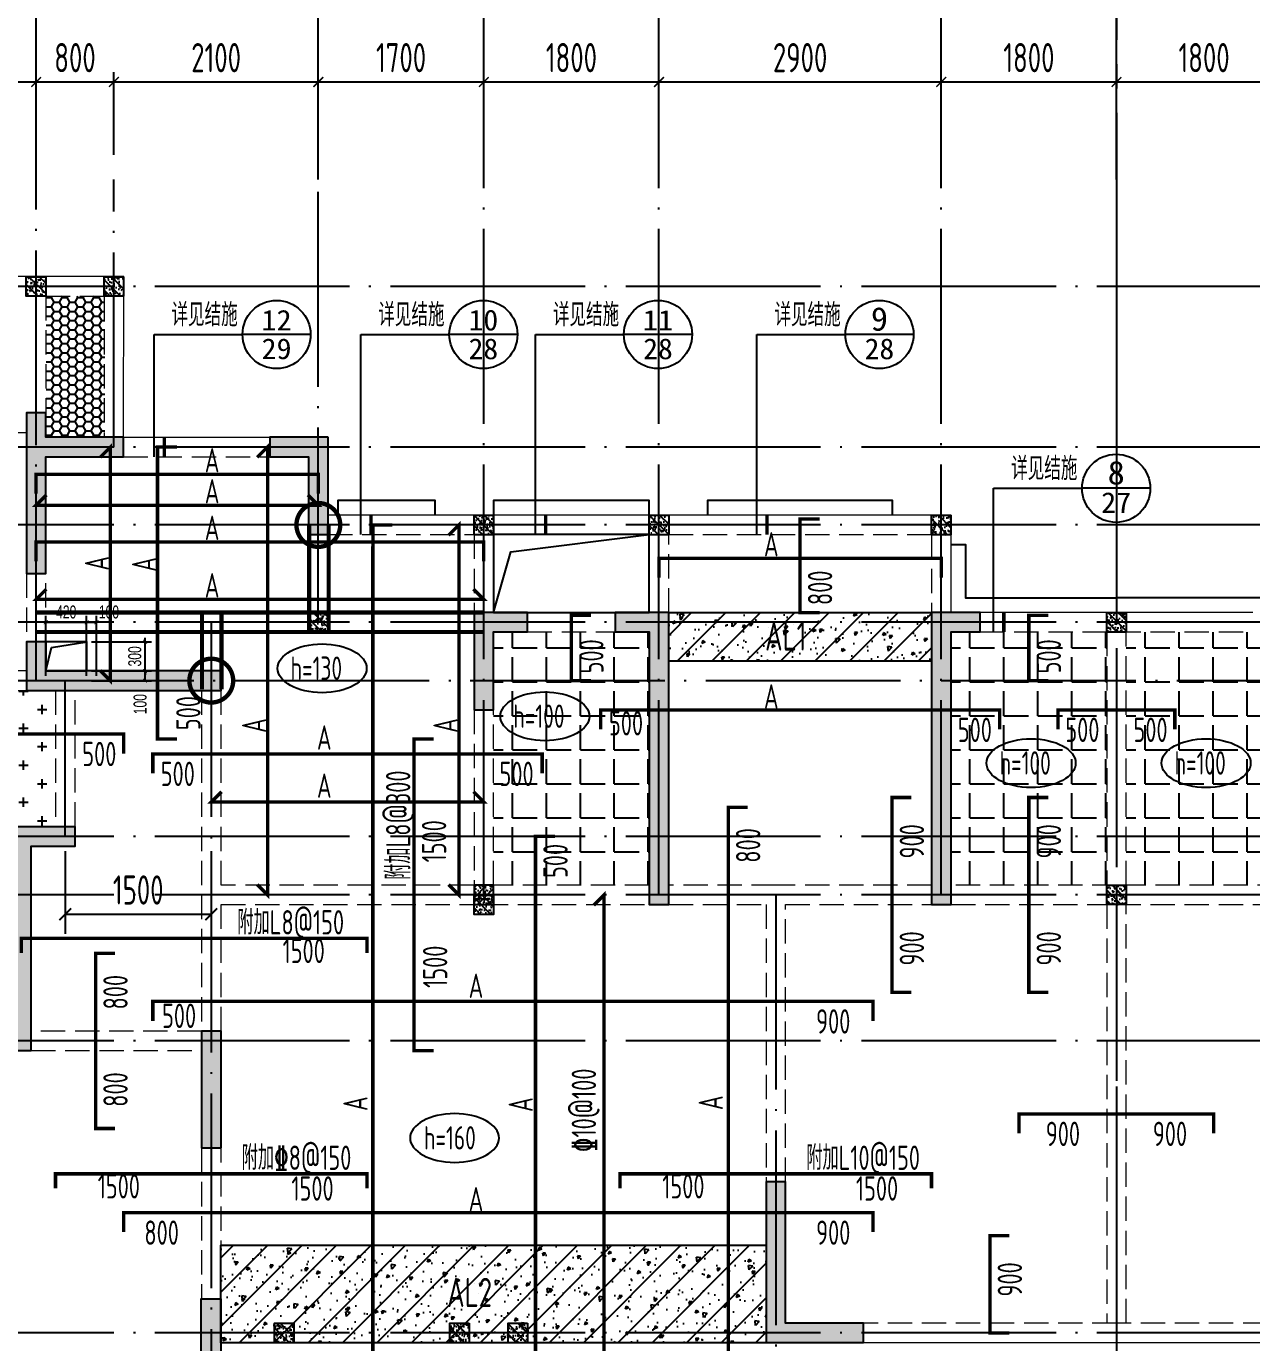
# Model space of a CAD drawing. Extents: x -668857 to 154266, y -275694 to 291306.
# Drawn here: x -211589 to -198999, y -74319 to -60797 of the extents above; entities that cross this region are included whole.
import ezdxf
from ezdxf.enums import TextEntityAlignment as Align

# ---------------------------------------------------------------- set-up
doc = ezdxf.new("R2010")
doc.units = 0
doc.header["$LTSCALE"] = 1000
for name, pattern in [('CENTER', [2, 1.25, -0.25, 0.25, -0.25]), ('DASH', [0.35, 0.25, -0.1]), ('DASHED', [0.75, 0.5, -0.25]), ('DOTE', [2.42, 2, -0.2, 0.02, -0.2])]:
    doc.linetypes.add(name, pattern=pattern)
doc.layers.get('0').update_dxf_attribs({"linetype": 'CONTINUOUS'})
doc.layers.get('DEFPOINTS').update_dxf_attribs({"linetype": 'CONTINUOUS'})
doc.layers.add('+公共字体', color=7, linetype='CONTINUOUS', lineweight=20)
for name, color, linetype in [('A-AXIS', 1, 'CONTINUOUS'), ('A-DOTE', 10, 'DOTE'), ('BEAM', 4, 'DASHED'), ('DIM_IDEN', 67, 'CONTINUOUS'), ('PUB_TEXT', 2, 'CONTINUOUS'), ('ROOF', 183, 'CONTINUOUS'), ('S-B板填充', 251, 'CONTINUOUS'), ('S-B板标注', 3, 'CONTINUOUS'), ('S-B板配筋', 6, 'CONTINUOUS'), ('S-B板配筋号', 7, 'CONTINUOUS'), ('S-C承台编号', 6, 'CONTINUOUS'), ('S-D洞口', 4, 'CONTINUOUS'), ('S-D洞口标注', 3, 'CONTINUOUS'), ('S-L主梁线', 4, 'DASH'), ('S-Q墙填充', 252, 'CONTINUOUS'), ('S-Q墙实线', 6, 'CONTINUOUS'), ('S-Q墙标注', 3, 'CONTINUOUS'), ('S-Y一般标注', 3, 'CONTINUOUS'), ('S-板正筋', 2, 'CONTINUOUS'), ('S-构造柱', 212, 'CONTINUOUS'), ('TEXT', 2, 'CONTINUOUS'), ('THIN', 7, 'CONTINUOUS'), ('水平筋标注', 7, 'CONTINUOUS'), ('看线', 251, 'CONTINUOUS'), ('配箍校核', 34, 'CONTINUOUS')]:
    doc.layers.add(name, color=color, linetype=linetype)
doc.styles.add('_TCH_AXIS', font='COMPLEX', dxfattribs={"bigfont": 'GBCBIG'})
doc.styles.add('_TCH_LABEL', font='simhei.ttf')
doc.styles.add('TSSD_DIMENSION', font='Tssdeng.shx', dxfattribs={"width": 0.7, "bigfont": 'tssdchn.shx'})
doc.styles.add('TSSD_REIN', font='tssdeng.shx', dxfattribs={"width": 0.7, "height": 300, "bigfont": 'tssdchn.shx'})
doc.styles.add('结构文字', font='zstxt.shx', dxfattribs={"width": 0.7, "bigfont": 'zshz.shx'})
doc.dimstyles.new('STRUCK', dxfattribs={"dimtxt": 400, "dimasz": 121, "dimexe": 200, "dimexo": 150, "dimgap": 115, "dimtad": 1, "dimdec": 0, "dimdsep": 46, "dimtxsty": '结构文字', "dimblk": 'ARCHTICK', "dimcen": 400, "dimclrd": 3, "dimclre": 3, "dimclrt": 7, "dimadec": 0, "dimazin": 0, "dimtfac": 1, "dimtdec": 0, "dimtix": 1, "dimtmove": 2, "dimatfit": 3, "dimldrblk": '_DIMX', "dimfxl": 0, "dimtolj": 1, "dimtzin": 0, "dimarcsym": 0})
doc.dimstyles.new('STRUCK30', dxfattribs={"dimscale": 0.33333, "dimtxt": 400, "dimasz": 121, "dimexe": 200, "dimexo": 150, "dimgap": 115, "dimtad": 1, "dimdec": 0, "dimdsep": 46, "dimtxsty": '结构文字', "dimblk": 'ARCHTICK', "dimcen": 400, "dimclrd": 3, "dimclre": 3, "dimclrt": 7, "dimadec": 0, "dimazin": 0, "dimtfac": 1, "dimtdec": 0, "dimtix": 1, "dimtmove": 2, "dimatfit": 3, "dimldrblk": '_DIMX', "dimfxl": 0, "dimtolj": 1, "dimtzin": 0, "dimarcsym": 0})
doc.dimstyles.new('TSSD_100_100', dxfattribs={"dimtxt": 300, "dimasz": 100, "dimexe": 100, "dimexo": 250, "dimgap": 100, "dimtad": 1, "dimdec": 0, "dimzin": 0, "dimdsep": 46, "dimtxsty": 'TSSD_DIMENSION', "dimblk": 'ARCHTICK', "dimcen": 0, "dimdle": 100, "dimclrt": 7, "dimadec": 0, "dimazin": 0, "dimtfac": 1, "dimtdec": 0, "dimtix": 1, "dimtmove": 2, "dimatfit": 3, "dimldrblk": 'ARCHTICK', "dimfxl": 0, "dimtolj": 1, "dimtzin": 0, "dimarcsym": 0})

# ---------------------------------------------------------------- blocks, each defined once
blk = doc.blocks.new('_ArchTick')
at = {"color": 0, "linetype": 'ByBlock', "const_width": 0.15}
blk.add_lwpolyline([(-0.5, -0.5), (0.5, 0.5)], dxfattribs=at)
blk = doc.blocks.new('*D156')
at = {"layer": 'DEFPOINTS', "color": 0}
for p in [(18500, 19250), (15700, 18250), (18500, 18250)]:
    blk.add_point(p, dxfattribs=at)
at = {"layer": 'S-Y一般标注', "color": 0, "lineweight": -2}
for p, q in [((15700, 18500), (15700, 19350)), ((18500, 18500), (18500, 19350)), ((15600, 19250), (18600, 19250))]:
    blk.add_line(p, q, dxfattribs=at)
at = {"layer": 'S-Y一般标注', "color": 0, "lineweight": -2, "xscale": 100, "yscale": 100, "zscale": 100, "rotation": 180}
blk.add_blockref('_ArchTick', (15700, 19250), dxfattribs=at)
at = {"layer": 'S-Y一般标注', "color": 0, "lineweight": -2, "xscale": 100, "yscale": 100, "zscale": 100}
blk.add_blockref('_ArchTick', (18500, 19250), dxfattribs=at)
at = {"layer": 'S-Y一般标注', "color": 7, "insert": (17100, 19500), "char_height": 300, "attachment_point": 5, "style": 'TSSD_DIMENSION'}
blk.add_mtext('\\A1;2800', dxfattribs=at)
blk = doc.blocks.new('*D157')
at = {"layer": 'DEFPOINTS', "color": 0}
for p in [(19300, 19250), (18500, 18250), (19300, 18250)]:
    blk.add_point(p, dxfattribs=at)
at = {"layer": 'S-Y一般标注', "color": 0, "lineweight": -2}
for p, q in [((18500, 18500), (18500, 19350)), ((19300, 18500), (19300, 19350)), ((18400, 19250), (19400, 19250))]:
    blk.add_line(p, q, dxfattribs=at)
at = {"layer": 'S-Y一般标注', "color": 0, "lineweight": -2, "xscale": 100, "yscale": 100, "zscale": 100, "rotation": 180}
blk.add_blockref('_ArchTick', (18500, 19250), dxfattribs=at)
at = {"layer": 'S-Y一般标注', "color": 0, "lineweight": -2, "xscale": 100, "yscale": 100, "zscale": 100}
blk.add_blockref('_ArchTick', (19300, 19250), dxfattribs=at)
at = {"layer": 'S-Y一般标注', "color": 7, "insert": (18900, 19500), "char_height": 300, "attachment_point": 5, "style": 'TSSD_DIMENSION'}
blk.add_mtext('\\A1;800', dxfattribs=at)
blk = doc.blocks.new('*D158')
at = {"layer": 'DEFPOINTS', "color": 0}
for p in [(23100, 19250), (21400, 18250), (23100, 18250)]:
    blk.add_point(p, dxfattribs=at)
at = {"layer": 'S-Y一般标注', "color": 0, "lineweight": -2}
for p, q in [((21400, 18500), (21400, 19350)), ((23100, 18500), (23100, 19350)), ((21300, 19250), (23200, 19250))]:
    blk.add_line(p, q, dxfattribs=at)
at = {"layer": 'S-Y一般标注', "color": 0, "lineweight": -2, "xscale": 100, "yscale": 100, "zscale": 100, "rotation": 180}
blk.add_blockref('_ArchTick', (21400, 19250), dxfattribs=at)
at = {"layer": 'S-Y一般标注', "color": 0, "lineweight": -2, "xscale": 100, "yscale": 100, "zscale": 100}
blk.add_blockref('_ArchTick', (23100, 19250), dxfattribs=at)
at = {"layer": 'S-Y一般标注', "color": 7, "insert": (22250, 19500), "char_height": 300, "attachment_point": 5, "style": 'TSSD_DIMENSION'}
blk.add_mtext('\\A1;1700', dxfattribs=at)
blk = doc.blocks.new('*D159')
at = {"layer": 'DEFPOINTS', "color": 0}
for p in [(24900, 19250), (23100, 18250), (24900, 18250)]:
    blk.add_point(p, dxfattribs=at)
at = {"layer": 'S-Y一般标注', "color": 0, "lineweight": -2}
for p, q in [((23100, 18500), (23100, 19350)), ((24900, 18500), (24900, 19350)), ((23000, 19250), (25000, 19250))]:
    blk.add_line(p, q, dxfattribs=at)
at = {"layer": 'S-Y一般标注', "color": 0, "lineweight": -2, "xscale": 100, "yscale": 100, "zscale": 100, "rotation": 180}
blk.add_blockref('_ArchTick', (23100, 19250), dxfattribs=at)
at = {"layer": 'S-Y一般标注', "color": 0, "lineweight": -2, "xscale": 100, "yscale": 100, "zscale": 100}
blk.add_blockref('_ArchTick', (24900, 19250), dxfattribs=at)
at = {"layer": 'S-Y一般标注', "color": 7, "insert": (24000, 19500), "char_height": 300, "attachment_point": 5, "style": 'TSSD_DIMENSION'}
blk.add_mtext('\\A1;1800', dxfattribs=at)
blk = doc.blocks.new('*D160')
at = {"layer": 'DEFPOINTS', "color": 0}
for p in [(27800, 19250), (24900, 18250), (27800, 18250)]:
    blk.add_point(p, dxfattribs=at)
at = {"layer": 'S-Y一般标注', "color": 0, "lineweight": -2}
for p, q in [((24900, 18500), (24900, 19350)), ((27800, 18500), (27800, 19350)), ((24800, 19250), (27900, 19250))]:
    blk.add_line(p, q, dxfattribs=at)
at = {"layer": 'S-Y一般标注', "color": 0, "lineweight": -2, "xscale": 100, "yscale": 100, "zscale": 100, "rotation": 180}
blk.add_blockref('_ArchTick', (24900, 19250), dxfattribs=at)
at = {"layer": 'S-Y一般标注', "color": 0, "lineweight": -2, "xscale": 100, "yscale": 100, "zscale": 100}
blk.add_blockref('_ArchTick', (27800, 19250), dxfattribs=at)
at = {"layer": 'S-Y一般标注', "color": 7, "insert": (26350, 19500), "char_height": 300, "attachment_point": 5, "style": 'TSSD_DIMENSION'}
blk.add_mtext('\\A1;2900', dxfattribs=at)
blk = doc.blocks.new('*D161')
at = {"layer": 'DEFPOINTS', "color": 0}
for p in [(29600, 19250), (27800, 18250), (29600, 18250)]:
    blk.add_point(p, dxfattribs=at)
at = {"layer": 'S-Y一般标注', "color": 0, "lineweight": -2}
for p, q in [((27800, 18500), (27800, 19350)), ((29600, 18500), (29600, 19350)), ((27700, 19250), (29700, 19250))]:
    blk.add_line(p, q, dxfattribs=at)
at = {"layer": 'S-Y一般标注', "color": 0, "lineweight": -2, "xscale": 100, "yscale": 100, "zscale": 100, "rotation": 180}
blk.add_blockref('_ArchTick', (27800, 19250), dxfattribs=at)
at = {"layer": 'S-Y一般标注', "color": 0, "lineweight": -2, "xscale": 100, "yscale": 100, "zscale": 100}
blk.add_blockref('_ArchTick', (29600, 19250), dxfattribs=at)
at = {"layer": 'S-Y一般标注', "color": 7, "insert": (28700, 19500), "char_height": 300, "attachment_point": 5, "style": 'TSSD_DIMENSION'}
blk.add_mtext('\\A1;1800', dxfattribs=at)
blk = doc.blocks.new('*D162')
at = {"layer": 'DEFPOINTS', "color": 0}
for p in [(31400, 19250), (29600, 18250), (31400, 18250)]:
    blk.add_point(p, dxfattribs=at)
at = {"layer": 'S-Y一般标注', "color": 0, "lineweight": -2}
for p, q in [((29600, 18500), (29600, 19350)), ((31400, 18500), (31400, 19350)), ((29500, 19250), (31500, 19250))]:
    blk.add_line(p, q, dxfattribs=at)
at = {"layer": 'S-Y一般标注', "color": 0, "lineweight": -2, "xscale": 100, "yscale": 100, "zscale": 100, "rotation": 180}
blk.add_blockref('_ArchTick', (29600, 19250), dxfattribs=at)
at = {"layer": 'S-Y一般标注', "color": 0, "lineweight": -2, "xscale": 100, "yscale": 100, "zscale": 100}
blk.add_blockref('_ArchTick', (31400, 19250), dxfattribs=at)
at = {"layer": 'S-Y一般标注', "color": 7, "insert": (30500, 19500), "char_height": 300, "attachment_point": 5, "style": 'TSSD_DIMENSION'}
blk.add_mtext('\\A1;1800', dxfattribs=at)
blk = doc.blocks.new('*D185')
at = {"layer": 'DEFPOINTS', "color": 0}
for p in [(21400, 19250), (19300, 18250), (21400, 18250)]:
    blk.add_point(p, dxfattribs=at)
at = {"layer": 'S-Y一般标注', "color": 0, "lineweight": -2}
for p, q in [((19300, 18500), (19300, 19350)), ((21400, 18500), (21400, 19350)), ((19200, 19250), (21500, 19250))]:
    blk.add_line(p, q, dxfattribs=at)
at = {"layer": 'S-Y一般标注', "color": 0, "lineweight": -2, "xscale": 100, "yscale": 100, "zscale": 100, "rotation": 180}
blk.add_blockref('_ArchTick', (19300, 19250), dxfattribs=at)
at = {"layer": 'S-Y一般标注', "color": 0, "lineweight": -2, "xscale": 100, "yscale": 100, "zscale": 100}
blk.add_blockref('_ArchTick', (21400, 19250), dxfattribs=at)
at = {"layer": 'S-Y一般标注', "color": 7, "insert": (20350, 19500), "char_height": 300, "attachment_point": 5, "style": 'TSSD_DIMENSION'}
blk.add_mtext('\\A1;2100', dxfattribs=at)
blk = doc.blocks.new('20210729.03504727')
at = {"layer": '看线', "color": 202, "ltscale": 0.5}
for points in [[(17500, 10800), (17500, 10950), (16500, 10950), (16500, 10800)], [(19700, 10800), (19700, 10950), (18100, 10950), (18100, 10800)], [(22200, 10800), (22200, 10950), (20300, 10950), (20300, 10800)], [(22800, 10500), (22950, 10500), (22950, 9950), (24500, 9950)], [(26200, 10500), (26050, 10500), (26050, 9950), (24500, 9950)]]:
    blk.add_lwpolyline(points, dxfattribs=at)
blk = doc.blocks.new('*D1003')
at = {"layer": 'DEFPOINTS', "color": 0}
for p in [(-210969, -67119), (-210369, -67119), (-210969, -67419)]:
    blk.add_point(p, dxfattribs=at)
at = {"layer": 'S-D洞口标注', "color": 3, "lineweight": -2}
for p, q in [((-210919, -67119), (-210302, -67119)), ((-210369, -67119), (-210369, -67078)), ((-210369, -67419), (-210369, -67119)), ((-210919, -67419), (-210302, -67419)), ((-210369, -67419), (-210369, -67459))]:
    blk.add_line(p, q, dxfattribs=at)
at = {"layer": 'S-D洞口标注', "color": 3, "lineweight": -2, "xscale": 40.33293, "yscale": 40.33293, "zscale": 40.33293}
for p, rotation in [((-210369, -67119), 270), ((-210369, -67419), 90)]:
    blk.add_blockref('_ArchTick', p, dxfattribs=dict(at, rotation=rotation))
at = {"layer": 'S-D洞口标注', "color": 7, "insert": (-210474, -67269), "char_height": 133.3, "attachment_point": 5, "rotation": 90, "style": '结构文字'}
blk.add_mtext('\\A1;300', dxfattribs=at)
blk = doc.blocks.new('_DIMX')
blk.add_line((-150, 0), (150, 0))
at = {"const_width": 50}
blk.add_lwpolyline([(-70, -70), (70, 70)], dxfattribs=at)
blk = doc.blocks.new('*D1004')
at = {"layer": 'DEFPOINTS', "color": 0}
for p in [(-210969, -66919), (-211389, -67519), (-210969, -67519)]:
    blk.add_point(p, dxfattribs=at)
at = {"layer": 'S-D洞口标注', "color": 3, "lineweight": -2}
for p, q in [((-211389, -67469), (-211389, -66853)), ((-211389, -66919), (-210969, -66919)), ((-210969, -67469), (-210969, -66853))]:
    blk.add_line(p, q, dxfattribs=at)
at = {"layer": 'S-D洞口标注', "color": 3, "lineweight": -2, "xscale": 40.33293, "yscale": 40.33293, "zscale": 40.33293, "rotation": 180}
blk.add_blockref('_ArchTick', (-211389, -66919), dxfattribs=at)
at = {"layer": 'S-D洞口标注', "color": 3, "lineweight": -2, "xscale": 40.33293, "yscale": 40.33293, "zscale": 40.33293}
blk.add_blockref('_ArchTick', (-210969, -66919), dxfattribs=at)
at = {"layer": 'S-D洞口标注', "color": 7, "insert": (-211179, -66814), "char_height": 133.3, "attachment_point": 5, "style": '结构文字'}
blk.add_mtext('\\A1;420', dxfattribs=at)
blk = doc.blocks.new('*D1005')
at = {"layer": 'DEFPOINTS', "color": 0}
for p in [(-210869, -66919), (-210969, -67519), (-210869, -67519)]:
    blk.add_point(p, dxfattribs=at)
at = {"layer": 'S-D洞口标注', "color": 3, "lineweight": -2}
for p, q in [((-210969, -67469), (-210969, -66853)), ((-210969, -66919), (-210869, -66919)), ((-210869, -67469), (-210869, -66853))]:
    blk.add_line(p, q, dxfattribs=at)
at = {"layer": 'S-D洞口标注', "color": 3, "lineweight": -2, "xscale": 40.33293, "yscale": 40.33293, "zscale": 40.33293, "rotation": 180}
blk.add_blockref('_ArchTick', (-210969, -66919), dxfattribs=at)
at = {"layer": 'S-D洞口标注', "color": 3, "lineweight": -2, "xscale": 40.33293, "yscale": 40.33293, "zscale": 40.33293}
blk.add_blockref('_ArchTick', (-210869, -66919), dxfattribs=at)
at = {"layer": 'S-D洞口标注', "color": 7, "insert": (-210740, -66814), "char_height": 133.3, "attachment_point": 5, "style": '结构文字'}
blk.add_mtext('\\A1;100', dxfattribs=at)
blk = doc.blocks.new('*D1006')
at = {"layer": 'DEFPOINTS', "color": 0}
for p in [(-210969, -67419), (-210369, -67419), (-210969, -67519)]:
    blk.add_point(p, dxfattribs=at)
at = {"layer": 'S-D洞口标注', "color": 3, "lineweight": -2}
for p, q in [((-210919, -67419), (-210302, -67419)), ((-210369, -67519), (-210369, -67419)), ((-210919, -67519), (-210302, -67519))]:
    blk.add_line(p, q, dxfattribs=at)
at = {"layer": 'S-D洞口标注', "color": 3, "lineweight": -2, "xscale": 40.33293, "yscale": 40.33293, "zscale": 40.33293}
for p, rotation in [((-210369, -67419), 90), ((-210369, -67519), 270)]:
    blk.add_blockref('_ArchTick', p, dxfattribs=dict(at, rotation=rotation))
at = {"layer": 'S-D洞口标注', "color": 7, "insert": (-210419, -67760), "char_height": 133.3, "attachment_point": 5, "rotation": 90, "style": '结构文字'}
blk.add_mtext('\\A1;100', dxfattribs=at)
blk = doc.blocks.new('20210803.22403995')
at = {"layer": '+公共字体', "color": 2, "const_width": 45}
for points in [[(-847438, -168387, 1), (-847438, -167937, 1), (-847438, -168387, -1)], [(-848538, -169986, 1), (-848538, -169536, 1), (-848538, -169986, -1)]]:
    blk.add_lwpolyline(points, format="xyb", dxfattribs=at)
blk = doc.blocks.new('20210807.15312446')
at = {"layer": 'S-Q墙填充'}
h = blk.add_hatch(color=252, dxfattribs=at)
h.dxf.hatch_style = 1
h.paths.add_polyline_path([(74816, 67840), (74816, 66540), (75016, 66540), (75016, 67740), (75815, 67740), (75815, 67940), (75016, 67940), (75016, 68190), (74816, 68190)])
h = blk.add_hatch(color=252, dxfattribs=at)
h.dxf.hatch_style = 1
h.paths.add_polyline_path([(77916, 67940), (77316, 67940), (77316, 67740), (77716, 67740), (77716, 66940), (77916, 66940)])
h = blk.add_hatch(color=252, dxfattribs=at)
h.dxf.hatch_style = 1
h.paths.add_polyline_path([(79416, 66140), (79416, 65140), (79616, 65140), (79616, 65940), (79966, 65940), (79966, 66140)])
h = blk.add_hatch(color=252, dxfattribs=at)
h.dxf.hatch_style = 1
h.paths.add_polyline_path([(81416, 66140), (80866, 66140), (80866, 65940), (81216, 65940), (81216, 63140), (81416, 63140)])
h = blk.add_hatch(color=252, dxfattribs=at)
h.dxf.hatch_style = 1
h.paths.add_polyline_path([(84116, 66140), (84116, 63140), (84316, 63140), (84316, 65940), (84616, 65940), (84616, 66140)])
h = blk.add_hatch(color=252, dxfattribs=at)
h.dxf.hatch_style = 1
h.paths.add_polyline_path([(75016, 65540), (75016, 65840), (74816, 65840), (74816, 65340), (75216, 65340), (76816, 65340), (76816, 65540), (75216, 65540)])
h = blk.add_hatch(color=252, dxfattribs=at)
h.dxf.hatch_style = 1
h.paths.add_polyline_path([(74866, 61640), (74866, 63740), (75316, 63740), (75316, 63940), (74666, 63940), (74666, 61840), (74466, 61840), (74466, 61640)])
h = blk.add_hatch(color=252, dxfattribs=at)
h.dxf.hatch_style = 1
h.paths.add_polyline_path([(76816, 60640), (76816, 61840), (76616, 61840), (76616, 60640)])
h = blk.add_hatch(color=252, dxfattribs=at)
h.dxf.hatch_style = 1
h.paths.add_polyline_path([(82416, 58640), (83316, 58640), (83416, 58640), (83416, 58840), (83316, 58840), (82616, 58840), (82616, 60290), (82416, 60290)])
h = blk.add_hatch(color=252, dxfattribs=at)
h.dxf.hatch_style = 1
h.paths.add_polyline_path([(76813, 57440), (76063, 57440), (76063, 57640), (76613, 57640), (76613, 58740), (76613, 59090), (76813, 59090), (76813, 58740)])
at = {"layer": 'S-D洞口', "color": 5}
blk.add_lwpolyline([(79616, 66140), (81216, 66140), (81216, 66940), (79616, 66940), (79616, 66140), (79793, 66762), (81216, 66940)], dxfattribs=at)
at = {"layer": 'S-L主梁线', "linetype": 'ByBlock', "lineweight": 18}
for p, q in [((74915, 69590), (72116, 69590)), ((75816, 69590), (74915, 69590)), ((75815, 67940), (75816, 69590)), ((77316, 67939), (75815, 67939)), ((79516, 67140), (77916, 67140)), ((81316, 67140), (79516, 67140)), ((84316, 67140), (81316, 67140)), ((84316, 66140), (84316, 67140)), ((79616, 66940), (81216, 66940)), ((79616, 66140), (79616, 66940)), ((81216, 66940), (81216, 66140)), ((80866, 66140), (79966, 66140)), ((86016, 66140), (84616, 66140)), ((87416, 66140), (86016, 66140)), ((83416, 58640), (86016, 58640)), ((86016, 58640), (88616, 58640))]:
    blk.add_line(p, q, dxfattribs=at)
at = {"layer": 'S-L主梁线', "linetype": 'DASH', "lineweight": 18}
for p, q in [((75015, 69390), (75616, 69390)), ((75015, 69390), (75016, 68190)), ((75616, 69390), (75615, 67940)), ((75016, 68090), (75016, 68190)), ((72216, 67990), (74816, 67990)), ((75815, 67740), (77316, 67740)), ((77916, 66940), (79416, 66940)), ((79416, 66940), (79416, 66140)), ((81416, 66940), (84116, 66940)), ((81416, 66140), (81416, 66940)), ((84116, 66940), (84116, 66140)), ((74816, 66540), (74816, 65840)), ((75016, 65840), (75016, 66540)), ((79966, 65940), (80866, 65940)), ((84616, 65940), (86016, 65940)), ((85916, 65940), (85916, 63340)), ((86016, 65940), (87416, 65940)), ((86116, 63340), (86116, 65940)), ((74816, 65540), (72216, 65540)), ((72216, 65340), (74816, 65340)), ((75116, 65340), (75116, 63940)), ((75316, 63940), (75316, 65340)), ((76616, 65340), (76616, 63240)), ((76816, 63340), (76816, 65340)), ((79416, 65140), (79416, 63340)), ((79616, 63340), (79616, 65140)), ((79416, 63340), (76816, 63340)), ((81216, 63340), (79616, 63340)), ((82516, 63340), (81416, 63340)), ((84116, 63340), (82516, 63340)), ((86016, 63340), (84316, 63340)), ((87716, 63340), (86016, 63340)), ((76616, 63240), (76616, 61840)), ((76816, 63140), (79516, 63140)), ((76816, 61840), (76816, 63140)), ((79516, 63140), (81216, 63140)), ((81416, 63140), (82416, 63140)), ((82416, 63140), (82416, 60290)), ((82616, 63140), (84116, 63140)), ((82616, 60290), (82616, 63140)), ((84316, 63140), (86016, 63140)), ((85916, 63140), (85916, 58840)), ((86016, 63140), (87716, 63140)), ((86116, 58840), (86116, 63140)), ((76616, 61840), (74866, 61840)), ((74866, 61640), (76616, 61640)), ((76616, 60640), (76616, 59090)), ((76816, 59090), (76816, 60640)), ((86016, 58840), (83416, 58840)), ((88616, 58840), (86016, 58840))]:
    blk.add_line(p, q, dxfattribs=at)
at = {"layer": 'S-Q墙实线'}
for points in [[(74816, 67840), (74816, 66540), (75016, 66540), (75016, 67740), (75815, 67740), (75815, 67940), (75016, 67940), (75016, 68190), (74816, 68190)], [(77916, 67940), (77316, 67940), (77316, 67740), (77716, 67740), (77716, 66940), (77916, 66940)], [(79416, 66140), (79416, 65140), (79616, 65140), (79616, 65940), (79966, 65940), (79966, 66140)], [(81416, 66140), (80866, 66140), (80866, 65940), (81216, 65940), (81216, 63140), (81416, 63140)], [(84116, 66140), (84116, 63140), (84316, 63140), (84316, 65940), (84616, 65940), (84616, 66140)], [(75016, 65540), (75016, 65840), (74816, 65840), (74816, 65340), (75216, 65340), (76816, 65340), (76816, 65540), (75216, 65540)], [(74866, 61640), (74866, 63740), (75316, 63740), (75316, 63940), (74666, 63940), (74666, 61840), (74466, 61840), (74466, 61640)], [(76816, 60640), (76816, 61840), (76616, 61840), (76616, 60640)], [(82416, 58640), (83316, 58640), (83416, 58640), (83416, 58840), (83316, 58840), (82616, 58840), (82616, 60290), (82416, 60290)], [(76813, 57440), (76063, 57440), (76063, 57640), (76613, 57640), (76613, 58740), (76613, 59090), (76813, 59090), (76813, 58740)]]:
    blk.add_lwpolyline(points, close=True, dxfattribs=at)
blk = doc.blocks.new('20210730.02141516')
at = {"layer": 'S-构造柱'}
h = blk.add_hatch(dxfattribs=at)
h.set_pattern_fill('ARMORED', color=256, scale=15, angle=-90, style=0)
h.set_pattern_definition([(320, (-154189.41, 3278673.45), (-9.4128202, -107.5890274), [11.25, -123.75]), (265, (-154189.41, 3278673.45), (112.82882, 20.8127), [9, -99]), (10.4514, (-154190.19, 3278664.49), (103.4159313, -86.7764073), [9.5610285, -105.1713168]), (316.1842, (-154159.41, 3278673.45), (-24.827852, -160.0861573), [16.875, -185.625]), (6.6356, (-154161.48, 3278660.11), (146.117681, -140.199406), [14.341543, -157.75695]), (261.1842, (-154159.41, 3278673.45), (146.11779, -140.199292), [13.5, -148.5]), (291, (-154166.91, 3278658.45), (-60.3928336, -89.5360578), [11.25, -123.75]), (236, (-154166.91, 3278658.45), (108.7725068, -36.4972998), [9, -99]), (341.4514, (-154171.94, 3278650.99), (48.3795745, -126.0333943), [9.5610285, -105.1713168]), (307.5, (-154189.41, 3278673.454), (49.93407807, -1.8239783), [0, -97.8, 0, -100.5, 0, -99.375]), (277.5, (-154189.41, 3278673.454), (59.1617568, -39.4604306), [0, -57.3, 0, -95.55, 0, -37.875]), (237.5, (-154189.41, 3278706.904), (-3.38323076, -80.07336543), [0, -37.5, 0, -117, 0, -155.25]), (227.5, (-154189.41, 3278721.904), (15.0157473, -87.4779254), [0, -48.75, 0, -77.7, 0, -110.25]), (315, (-154189.41, 3278673.454), (53.0330086, 53.0330086), [])])
h.paths.add_polyline_path([(200, 200), (200, 0), (0, 0), (0, 200)])
blk.add_lwpolyline([(200, 200), (200, 0), (0, 0), (0, 200)], close=True, dxfattribs=at)
blk = doc.blocks.new('20210809.18285270')
at = {"layer": 'ROOF', "rotation": 359.9999999538236}
for p in [(13900, 12550), (14700, 12550)]:
    blk.add_blockref('20210730.02141516', p, dxfattribs=at)
at = {"layer": 'ROOF'}
for p in [(18500, 10100), (20300, 10100), (23200, 10100), (16800, 9100), (25000, 9100), (25000, 6300), (18500, 6200), (16450, 1800), (18250, 1800), (18850, 1800)]:
    blk.add_blockref('20210730.02141516', p, dxfattribs=at)
at = {"layer": 'ROOF', "xscale": -1, "rotation": 4.61764226855621e-08}
blk.add_blockref('20210730.02141516', (18700, 6300), dxfattribs=at)
blk = doc.blocks.new('*D292')
at = {"layer": 'DEFPOINTS', "color": 0}
for p in [(-200559, -4859), (-199059, -4859), (-199059, -5659)]:
    blk.add_point(p, dxfattribs=at)
at = {"layer": 'S-Q墙标注', "color": 3, "lineweight": -2}
for p, q in [((-200559, -5009), (-200559, -5859)), ((-199059, -5009), (-199059, -5859)), ((-200559, -5659), (-199059, -5659))]:
    blk.add_line(p, q, dxfattribs=at)
at = {"layer": 'S-Q墙标注', "color": 3, "lineweight": -2, "xscale": 121, "yscale": 121, "zscale": 121, "rotation": 180}
blk.add_blockref('_ArchTick', (-200559, -5659), dxfattribs=at)
at = {"layer": 'S-Q墙标注', "color": 3, "lineweight": -2, "xscale": 121, "yscale": 121, "zscale": 121}
blk.add_blockref('_ArchTick', (-199059, -5659), dxfattribs=at)
at = {"layer": 'S-Q墙标注', "color": 7, "insert": (-199809, -5409), "char_height": 300, "attachment_point": 5, "style": 'TSSD_REIN'}
blk.add_mtext('\\A1;1500', dxfattribs=at)
blk = doc.blocks.new('20210811.10050802')
at = {"layer": 'DIM_IDEN'}
for p, q in [((15459, 14161), (16368, 14161)), ((15459, 12905), (15459, 14161)), ((17068, 14161), (16368, 14161)), ((17584, 14161), (18493, 14161)), ((17584, 12105), (17584, 14161)), ((19193, 14161), (18493, 14161)), ((19378, 14161), (20287, 14161)), ((19378, 12105), (19378, 14161)), ((20987, 14161), (20287, 14161)), ((21653, 14161), (22562, 14161)), ((21653, 12105), (21653, 14161)), ((23262, 14161), (22562, 14161)), ((24085, 12581), (24994, 12581)), ((24085, 11105), (24085, 12581)), ((25694, 12581), (24994, 12581))]:
    blk.add_line(p, q, dxfattribs=at)
at = {"layer": 'DIM_IDEN', "const_width": 35}
for points in [[(15564, 12905), (15564, 13105)], [(17689, 12105), (17689, 12305)], [(19483, 12105), (19483, 12305)], [(21758, 12105), (21758, 12305)], [(24190, 11105), (24190, 11305)]]:
    blk.add_lwpolyline(points, dxfattribs=at)
at = {"layer": 'DIM_IDEN'}
for centre in [(16718, 14161), (18843, 14161), (20637, 14161), (22912, 14161), (25344, 12581)]:
    blk.add_circle(centre, 350, dxfattribs=at)
at = {"layer": 'PUB_TEXT', "style": '_TCH_AXIS'}
for p in [(15638, 14245), (17763, 14245), (19557, 14245), (21833, 14245), (24265, 12665)]:
    blk.add_text('详见结施', height=236.3, dxfattribs=at).set_placement(p)
at = {"layer": 'PUB_TEXT', "style": '_TCH_LABEL'}
for s, height, width, p, p2 in [('12', 211.6, 1.022989, (16562, 14202), (16873, 14202)), ('10', 213.8, 0.988889, (18691, 14202), (18995, 14202)), ('11', 210.8, 1.034884, (20480, 14202), (20794, 14202)), ('9', 242, 1.011364, (22824, 14200), (23000, 14200)), ('29', 212.7, 1.00565, (16564, 13908), (16872, 13908)), ('28', 213.8, 0.988889, (18691, 13907), (18995, 13907)), ('28', 213.8, 0.988889, (20485, 13907), (20789, 13907)), ('28', 213.8, 0.988889, (22760, 13907), (23064, 13907)), ('8', 242, 1.017143, (25256, 12620), (25433, 12620)), ('27', 212.3, 1.011364, (25190, 12328), (25499, 12328))]:
    blk.add_text(s, height=height, dxfattribs=dict(at, width=width)).set_placement(p, p2, align=Align.FIT)
blk = doc.blocks.new('20210726.16395156')
at = {"layer": 'A-AXIS'}
for p, q in [((18500, 18249.9), (18500, 21049.9)), ((21400, 18249.9), (21400, 21049.9)), ((23100, 18249.9), (23100, 21049.9)), ((24900, 18249.9), (24900, 21049.9)), ((27800, 18249.9), (27800, 21049.9)), ((29600, 18249.9), (29600, 21049.9))]:
    blk.add_line(p, q, dxfattribs=at)
at = {"layer": 'A-DOTE'}
for p, q in [((18500, 13100.3), (18500, 18249.9)), ((19300, 15500), (19300, 18249.9)), ((21400, 13700), (21400, 18249.9)), ((23100, 10900), (23100, 18249.9)), ((24900, 10900), (24900, 18249.9)), ((27800, 10900), (27800, 18249.9)), ((29600, 18249.9), (29600, 3600)), ((55600, 17150), (3600, 17150)), ((55600, 15500), (3600, 15500)), ((55600, 14700), (3600, 14700)), ((55600, 13700), (3600, 13700)), ((20299.8, 13700), (20300, 3600)), ((3600, 13100.3), (55600, 13100.3)), ((18800, 11500), (18800, 13100)), ((55600, 11500), (3600, 11500)), ((55600, 10900), (3600, 10900)), ((26100, 10900), (26100, 3600)), ((55600, 9400), (3600, 9400)), ((55600, 6400), (3600, 6400))]:
    blk.add_line(p, q, dxfattribs=at)
at = {"layer": 'S-Y一般标注'}
for base, p1, p2, picture, middle in [((18500, 19249.9), (15700, 18249.9), (18500, 18249.9), '*D156', (17100, 19499.9)), ((19300, 19249.9), (18500, 18249.9), (19300, 18249.9), '*D157', (18900, 19499.9)), ((21400, 19249.9), (19300, 18249.9), (21400, 18249.9), '*D185', (20350, 19499.9)), ((23100, 19249.9), (21400, 18249.9), (23100, 18249.9), '*D158', (22250, 19499.9)), ((24900, 19249.9), (23100, 18249.9), (24900, 18249.9), '*D159', (24000, 19499.9)), ((27800, 19249.9), (24900, 18249.9), (27800, 18249.9), '*D160', (26350, 19499.9)), ((29600, 19249.9), (27800, 18249.9), (29600, 18249.9), '*D161', (28700, 19499.9)), ((31400, 19249.9), (29600, 18249.9), (31400, 18249.9), '*D162', (30500, 19499.9))]:
    dim = blk.add_linear_dim(base=base, p1=p1, p2=p2, dimstyle='TSSD_100_100', dxfattribs=at)
    dim.commit()
    dim.dimension.update_dxf_attribs({"geometry": picture, "text_midpoint": middle})
blk = doc.blocks.new('20210810.19092027')
at = {"layer": 'S-Q墙标注'}
dim = blk.add_linear_dim(base=(100917.7, 61274), p1=(99417.8, 62074), p2=(100917.7, 62074), dimstyle='STRUCK', override={"dimtxt": 300, "dimgap": 100, "dimtxsty": 'TSSD_REIN'}, dxfattribs=at)
dim.commit()
dim.dimension.update_dxf_attribs({"geometry": '*D292', "text_midpoint": (100167.7, 61524), "insert": (299976.5, 66933)})

msp = doc.modelspace()

# ---------------------------------------------------------------- hatches: boundary and pattern name
at = {"layer": 'BEAM', "linetype": 'ByBlock'}
h = msp.add_hatch(dxfattribs=at)
h.set_pattern_fill('ARMORED', color=252, scale=50, angle=180, style=0)
h.set_pattern_definition([(230, (-422759.78, 1847102.46), (-358.63009, 31.376067), [37.5, -412.5]), (175, (-422759.78, 1847102.46), (69.37567, -376.09607), [30, -330]), (280.4514, (-422789.66, 1847105.08), (-289.25469, -344.71977), [31.870095, -350.571056]), (226.1842, (-422759.78, 1847002.46), (-533.62052, 82.75951), [56.25, -618.75]), (276.6356, (-422804.25, 1847009.36), (-467.33135, -487.05894), [47.80514, -525.8565]), (171.1842, (-422759.8, 1847002.46), (-467.33097, -487.0593), [45, -495]), (201, (-422809.78, 1847027.46), (-298.453526, 201.309445), [37.5, -412.5]), (146, (-422809.78, 1847027.46), (-121.657666, -362.57502), [30, -330]), (251.4514, (-422834.65, 1847044.24), (-420.111314, -161.26525), [31.870095, -350.571056]), (217.5, (-422759.78, 1847102.46), (-6.079928, -166.446927), [0, -326, 0, -335, 0, -331.25]), (187.5, (-422759.78, 1847102.46), (-131.534769, -197.205856), [0, -191, 0, -318.5, 0, -126.25]), (147.5, (-422648.28, 1847102.46), (-266.911218, 11.277436), [0, -125, 0, -390, 0, -517.5]), (137.5, (-422598.28, 1847102.46), (-291.593085, -50.05249), [0, -162.5, 0, -259, 0, -367.5]), (225, (-422759.78, 1847102.46), (176.776695, -176.776695), [])])
h.paths.add_polyline_path([(-202288.65, -67318.84), (-204988.64, -67318.84), (-204988.64, -66818.84), (-202288.65, -66818.84)])
h = msp.add_hatch(dxfattribs=at)
h.set_pattern_fill('ARMORED', color=252, scale=50, angle=180, style=0)
h.set_pattern_definition([(230, (-427259.8, 1840102.47), (-358.63009, 31.376067), [37.5, -412.5]), (175, (-427259.8, 1840102.47), (69.37567, -376.09607), [30, -330]), (280.4514, (-427289.7, 1840105.1), (-289.25469, -344.71977), [31.870095, -350.571056]), (226.1842, (-427259.8, 1840002.47), (-533.62052, 82.75951), [56.25, -618.75]), (276.6356, (-427304.27, 1840009.37), (-467.33135, -487.05894), [47.80514, -525.8565]), (171.1842, (-427259.8, 1840002.5), (-467.33097, -487.0593), [45, -495]), (201, (-427309.8, 1840027.47), (-298.453526, 201.309445), [37.5, -412.5]), (146, (-427309.8, 1840027.47), (-121.657666, -362.57502), [30, -330]), (251.4514, (-427334.67, 1840044.25), (-420.111314, -161.26525), [31.870095, -350.571056]), (217.5, (-427259.8, 1840102.47), (-6.079928, -166.446927), [0, -326, 0, -335, 0, -331.25]), (187.5, (-427259.8, 1840102.47), (-131.534769, -197.205856), [0, -191, 0, -318.5, 0, -126.25]), (147.5, (-427148.3, 1840102.47), (-266.911218, 11.277436), [0, -125, 0, -390, 0, -517.5]), (137.5, (-427098.3, 1840102.47), (-291.593085, -50.05249), [0, -162.5, 0, -259, 0, -367.5]), (225, (-427259.8, 1840102.47), (176.776695, -176.776695), [])])
h.paths.add_polyline_path([(-203988.67, -74318.83), (-209588.67, -74318.83), (-209588.67, -73318.83), (-203988.67, -73318.83)])
at = {"layer": 'S-B板填充', "linetype": 'ByBlock'}
h = msp.add_hatch(dxfattribs=at)
h.set_pattern_fill('HONEY', color=252, scale=17.142857, style=0)
h.set_pattern_definition([(0, (-155704.687, -247605.24), (81.642857, 47.136514), [54.42857, -108.857143]), (120, (-155704.687, -247605.24), (-81.642847, 47.136531), [54.42857, -108.857143]), (60, (-155704.687, -247605.24), (1e-05, 94.273045), [-108.857143, 54.42857])])
h.paths.add_polyline_path([(-211383.45, -65018.84), (-210783.31, -65018.84), (-210783.31, -63568.84), (-211383.45, -63568.84)])
at = {"layer": 'S-B板填充'}
h = msp.add_hatch(dxfattribs=at)
h.set_pattern_fill('ANGLE', color=252, scale=50, style=0)
h.set_pattern_definition([(0, (-109154.7, -215262.7), (0, 349.25), [254, -95.25]), (90, (-109154.7, -215262.7), (-349.25, 2e-14), [254, -95.25])])
h.paths.add_polyline_path([(-206788.66, -67018.84), (-205188.64, -67018.84), (-205188.64, -69618.84), (-206788.66, -69618.84)])
h = msp.add_hatch(dxfattribs=at)
h.set_pattern_fill('ANGLE', color=252, scale=50, style=0)
h.set_pattern_definition([(0, (-104454.7, -215262.7), (0, 349.25), [254, -95.25]), (90, (-104454.7, -215262.7), (-349.25, 2e-14), [254, -95.25])])
h.paths.add_polyline_path([(-202088.66, -67018.84), (-200488.65, -67018.84), (-200488.65, -69618.84), (-202088.66, -69618.84)])
h = msp.add_hatch(dxfattribs=at)
h.set_pattern_fill('ANGLE', color=252, scale=50, style=0)
h.set_pattern_definition([(0, (-102654.7, -215262.7), (0, 349.25), [254, -95.25]), (90, (-102654.7, -215262.7), (-349.25, 2e-14), [254, -95.25])])
h.paths.add_polyline_path([(-200288.64, -67018.84), (-198688.62, -67018.84), (-198688.62, -69618.84), (-200288.64, -69618.84)])
h = msp.add_hatch(dxfattribs=at)
h.set_pattern_fill('CROSS', color=252, scale=30, style=0)
h.set_pattern_definition([(0, (-127654.7, -215262.7), (190.5, 190.5), [95.25, -285.75]), (90, (-127607.07, -215310.33), (-190.5, 190.5), [95.25, -285.75])])
h.paths.add_polyline_path([(-214488.7, -67618.57), (-211288.76, -67618.57), (-211288.76, -69018.84), (-214488.7, -69018.84)])

# ---------------------------------------------------------------- linework, layer by layer
at = {"layer": 'BEAM', "linetype": 'ByBlock'}
for points in [[(-202288.65, -67318.84), (-204988.64, -67318.84), (-204988.64, -66818.84), (-202288.65, -66818.84)], [(-203988.67, -74318.83), (-209588.67, -74318.83), (-209588.67, -73318.83), (-203988.67, -73318.83)]]:
    msp.add_lwpolyline(points, close=True, dxfattribs=at)
at = {"layer": 'S-B板标注'}
for centre in [(-208549.77, -67392.19), (-206261.03, -67885.3), (-201265.51, -68365.76), (-199467.56, -68365.76)]:
    msp.add_ellipse(centre, major_axis=(-457.33, 0), ratio=0.54724159, dxfattribs=at)
at = {"layer": 'S-B板标注', "extrusion": (0, 0, -1)}
msp.add_ellipse((-207188.55, -72216.61), major_axis=(457.33, -0.02), ratio=0.54724159, dxfattribs=at)
at = {"layer": 'S-B板配筋', "lineweight": 35, "const_width": 35}
for points in [[(-210831.04, -67412.51), (-210724.98, -67518.57), (-210724.98, -65118.84), (-210831.04, -65224.91)], [(-210040.6, -68118.57), (-210240.6, -68118.57), (-210240.59, -65118.84), (-210040.59, -65118.84)], [(-209216.49, -69612.77), (-209110.43, -69718.84), (-209110.43, -65118.84), (-209216.49, -65224.91)], [(-211488.64, -65598.75), (-211488.64, -65398.75), (-208588.63, -65398.75), (-208588.63, -65598.75)], [(-211382.58, -65610.98), (-211488.64, -65717.05), (-208588.64, -65717.05), (-208694.71, -65610.98)], [(-203438.64, -66818.84), (-203638.64, -66818.84), (-203638.64, -65858.84), (-203438.64, -65858.84)], [(-207828.26, -76018.68), (-208028.26, -76018.68), (-208028.25, -65918.84), (-207828.25, -65918.84)], [(-207250.63, -69612.77), (-207144.57, -69718.84), (-207144.57, -65918.84), (-207250.63, -66024.91)], [(-211488.63, -66293.4), (-211488.63, -66093.4), (-206888.63, -66093.4), (-206888.63, -66293.4)], [(-205088.63, -66462.01), (-205088.63, -66262.01), (-202188.63, -66262.01), (-202188.63, -66462.01)], [(-211382.58, -66577.69), (-211488.64, -66683.75), (-206888.65, -66683.75), (-206994.71, -66577.69)], [(-205788.64, -67518.84), (-205988.64, -67518.84), (-205988.64, -66848.84), (-205788.64, -66848.84)], [(-201088.64, -67518.84), (-201288.64, -67518.84), (-201288.64, -66848.84), (-201088.64, -66848.84)], [(-205688.64, -68018.84), (-205688.64, -67818.84), (-201588.65, -67818.84), (-201588.65, -68018.84)], [(-200988.64, -68018.84), (-200988.64, -67818.84), (-199788.64, -67818.84), (-199788.64, -68018.84)], [(-199788.62, -68018.84), (-199788.62, -67818.84), (-200988.62, -67818.84), (-200988.62, -68018.84)], [(-215188.7, -68266.87), (-215188.7, -68066.87), (-210588.76, -68066.87), (-210588.76, -68266.87)], [(-207404.46, -71318.84), (-207604.46, -71318.84), (-207604.46, -68118.84), (-207404.46, -68118.84)], [(-210288.64, -68471.18), (-210288.64, -68271.18), (-206288.64, -68271.18), (-206288.64, -68471.18)], [(-209582.59, -68659.38), (-209688.65, -68765.45), (-206888.65, -68765.45), (-206994.71, -68659.38)], [(-204177.47, -76018.68), (-204377.47, -76018.68), (-204377.47, -68818.84), (-204177.47, -68818.84)], [(-202495.52, -70718.84), (-202695.52, -70718.84), (-202695.52, -68718.84), (-202495.52, -68718.84)], [(-201088.65, -70718.84), (-201288.65, -70718.84), (-201288.65, -68718.84), (-201088.65, -68718.84)], [(-206157.33, -76018.68), (-206357.33, -76018.68), (-206357.33, -69118.84), (-206157.33, -69118.84)], [(-205758.65, -75912.61), (-205652.58, -76018.68), (-205652.58, -69718.84), (-205758.65, -69824.9)], [(-208088.61, -70316.51), (-208088.61, -70166.51), (-211638.61, -70166.51), (-211638.61, -70316.51)], [(-210677.33, -72118.84), (-210877.33, -72118.84), (-210877.33, -70318.84), (-210677.33, -70318.84)], [(-210288.65, -71013.89), (-210288.65, -70813.89), (-202888.65, -70813.89), (-202888.65, -71013.89)], [(-201388.65, -72168.84), (-201388.65, -71968.84), (-199388.65, -71968.84), (-199388.65, -72168.84)], [(-211288.56, -72734.81), (-211288.56, -72584.81), (-208088.56, -72584.81), (-208088.56, -72734.81)], [(-205488.56, -72734.81), (-205488.56, -72584.81), (-202288.56, -72584.81), (-202288.56, -72734.81)], [(-210588.65, -73183.62), (-210588.65, -72983.62), (-202888.65, -72983.62), (-202888.65, -73183.62)], [(-201488.65, -74218.84), (-201688.65, -74218.84), (-201688.65, -73218.84), (-201488.65, -73218.84)]]:
    msp.add_lwpolyline(points, dxfattribs=at)
at = {"layer": 'S-D洞口', "color": 5}
for points in [[(-206788.64, -66818.84), (-205188.64, -66818.84), (-205188.64, -66018.84), (-206788.64, -66018.84), (-206788.64, -66818.84), (-206610.86, -66196.62), (-205188.64, -66018.84)], [(-211388.63, -67418.57), (-210968.63, -67418.57), (-210968.63, -67118.57), (-211388.63, -67118.57), (-211388.63, -67418.57), (-211330.3, -67176.9), (-210968.63, -67118.57)]]:
    msp.add_lwpolyline(points, dxfattribs=at)
at = {"layer": 'S-板正筋', "color": 5, "linetype": 'DASH', "const_width": 42.86}
for points in [[(-208683.11, -65918.84), (-208683.11, -67018.84)], [(-208483.11, -65918.84), (-208483.11, -67018.84)], [(-211483.13, -66818.84), (-206883.11, -66818.84)], [(-209783.13, -67609.29), (-209783.13, -66818.84)], [(-209583.12, -67609.29), (-209583.12, -66818.84)], [(-211483.13, -67018.84), (-206883.11, -67018.84)]]:
    msp.add_lwpolyline(points, dxfattribs=at)
at = {"layer": 'THIN', "linetype": 'CENTER'}
msp.add_line((-200388.63, -57686.06), (-200388.63, -81552.98), dxfattribs=at)

# ---------------------------------------------------------------- block references
msp.add_blockref('20210729.03504727', (-224888.65, -76618.84))
at = {"layer": 'A-DOTE'}
msp.add_blockref('20210726.16395156', (-229988.63, -80618.89), dxfattribs=at)
at = {"layer": 'PUB_TEXT'}
msp.add_blockref('20210811.10050802', (-225735.72, -78123.47), dxfattribs=at)
at = {"layer": 'S-C承台编号'}
msp.add_blockref('20210803.22403995', (638849.5, 102242.69), dxfattribs=at)
at = {"layer": 'S-Q墙填充'}
msp.add_blockref('20210807.15312446', (-286404.28, -132958.38), dxfattribs=at)
at = {"layer": '水平筋标注'}
msp.add_blockref('20210810.19092027', (-310606.47, -131192.83), dxfattribs=at)
at = {"layer": '配箍校核'}
msp.add_blockref('20210809.18285270', (-225488.65, -76119), dxfattribs=at)

# ---------------------------------------------------------------- texts
at = {"layer": 'S-B板标注', "color": 7, "style": 'TSSD_REIN', "width": 0.7}
for s, p in [('h=130', (-208874.46, -67510.34)), ('h=100', (-206585.72, -68003.44)), ('h=100', (-201590.2, -68483.9)), ('h=100', (-199792.25, -68483.9))]:
    msp.add_text(s, height=240, dxfattribs=at).set_placement(p)
msp.add_text('h=160', height=240, rotation=359.997282, dxfattribs=at).set_placement((-207503.55, -72334.74))
at = {"layer": 'S-B板配筋号', "color": 1, "style": 'TSSD_REIN', "width": 0.7}
for s, p in [('A', (-209755.03, -65379.18)), ('A', (-209755.03, -65697.48)), ('A', (-209755.03, -66073.83)), ('A', (-204010.5, -66242.44)), ('A', (-209755.03, -66664.18)), ('A', (-204010.5, -67805.15)), ('A', (-208602.83, -68227.97)), ('A', (-208602.83, -68722.24)), ('附加L8@150', (-209420.38, -70125.95)), ('附加%%1328@150', (-209375.52, -72544.25)), ('附加L10@150', (-203575.52, -72544.25))]:
    msp.add_text(s, height=250, dxfattribs=at).set_placement(p)
for s, p in [('A', (-210737.64, -66388.77)), ('A', (-210253.26, -66400.06)), ('A', (-209123.09, -68054.81)), ('A', (-207157.23, -68054.81)), ('附加L8@300', (-207643.07, -69564.53)), ('%%13210@100', (-205735.16, -72361.47)), ('A', (-204431.83, -71929.82)), ('A', (-208082.61, -71938.92))]:
    msp.add_text(s, height=250, rotation=449.999992, dxfattribs=at).set_placement(p)
at = {"layer": 'S-B板配筋号', "style": 'TSSD_REIN', "width": 0.7}
for s, p in [('800', (-203558.64, -66564.65)), ('500', (-205908.64, -67268.84)), ('500', (-201208.64, -67268.84)), ('500', (-210048.76, -67851.83)), ('1500', (-207524.46, -69168.84)), ('800', (-204297.47, -69211)), ('900', (-202615.52, -69168.84)), ('900', (-201208.65, -69168.84)), ('500', (-206277.33, -69370.57)), ('900', (-202615.52, -70268.84)), ('900', (-201208.65, -70268.84)), ('1500', (-207513.65, -70457.28)), ('800', (-210797.33, -70718.84)), ('800', (-210797.33, -71718.84)), ('900', (-201608.65, -73668.84))]:
    msp.add_text(s, height=250, rotation=449.999992, dxfattribs=at).set_placement(p, align=Align.TOP_CENTER)
for s, p in [('500', (-205427.31, -67831.74)), ('500', (-201843.55, -67898.84)), ('500', (-200738.64, -67898.84)), ('500', (-200738.62, -67898.84)), ('500', (-200038.64, -67898.84)), ('500', (-200038.62, -67898.84)), ('500', (-210838.76, -68146.87)), ('500', (-210032.53, -68351.18)), ('500', (-206551.81, -68351.18)), ('1500', (-208738.95, -70169.54)), ('500', (-210019.25, -70836.36)), ('900', (-203298.5, -70893.89)), ('900', (-200938.65, -72048.84)), ('900', (-199838.65, -72048.84)), ('1500', (-210638.22, -72587.84)), ('1500', (-208648.25, -72610.14)), ('1500', (-204838.22, -72587.84)), ('1500', (-202848.25, -72610.14)), ('800', (-210198.5, -73063.62)), ('900', (-203298.5, -73063.62))]:
    msp.add_text(s, height=250, dxfattribs=at).set_placement(p, align=Align.TOP_CENTER)
for p in [(-207044.17, -70777.82), (-207044.17, -72969.56)]:
    msp.add_text('A', height=250, dxfattribs=at).set_placement(p)
msp.add_text('A', height=250, rotation=449.999992, dxfattribs=at).set_placement((-206385.07, -71948.72))
at = {"layer": 'TEXT', "color": 1, "style": 'TSSD_REIN', "width": 0.7}
for s, p in [('AL1', (-203573.98, -67209.45, 0)), ('AL2', (-206803.95, -73952.71, 0))]:
    msp.add_text(s, height=300, dxfattribs=at).set_placement(p, align=Align.RIGHT)

# ---------------------------------------------------------------- dimensions: what is measured, and where the dimension line sits
at = {"layer": 'S-D洞口标注'}
dim = msp.add_linear_dim(base=(-210968.63, -66919.17), p1=(-211388.63, -67519.17), p2=(-210968.63, -67518.57), dimstyle='STRUCK30', dxfattribs=at)
dim.commit()
dim.dimension.update_dxf_attribs({"geometry": '*D1004', "text_midpoint": (-211178.63, -66814.17)})
dim = msp.add_linear_dim(base=(-210868.64, -66919.17), p1=(-210968.63, -67518.57), p2=(-210868.64, -67518.57), dimstyle='STRUCK30', dxfattribs=at)
dim.commit()
dim.dimension.update_dxf_attribs({"geometry": '*D1005', "text_midpoint": (-210739.75, -66814.17), "dimtype": 160})
dim = msp.add_linear_dim(base=(-210368.63, -67118.57), p1=(-210968.63, -67418.57), p2=(-210968.63, -67118.57), angle=90, dimstyle='STRUCK30', dxfattribs=at)
dim.commit()
dim.dimension.update_dxf_attribs({"geometry": '*D1003', "text_midpoint": (-210473.63, -67268.57)})
dim = msp.add_linear_dim(base=(-210368.63, -67418.57), p1=(-210968.63, -67518.57), p2=(-210968.63, -67418.57), angle=90, dimstyle='STRUCK30', dxfattribs=at)
dim.commit()
dim.dimension.update_dxf_attribs({"geometry": '*D1006', "text_midpoint": (-210418.63, -67760.49), "dimtype": 160})

doc.saveas('drawing.dxf')
